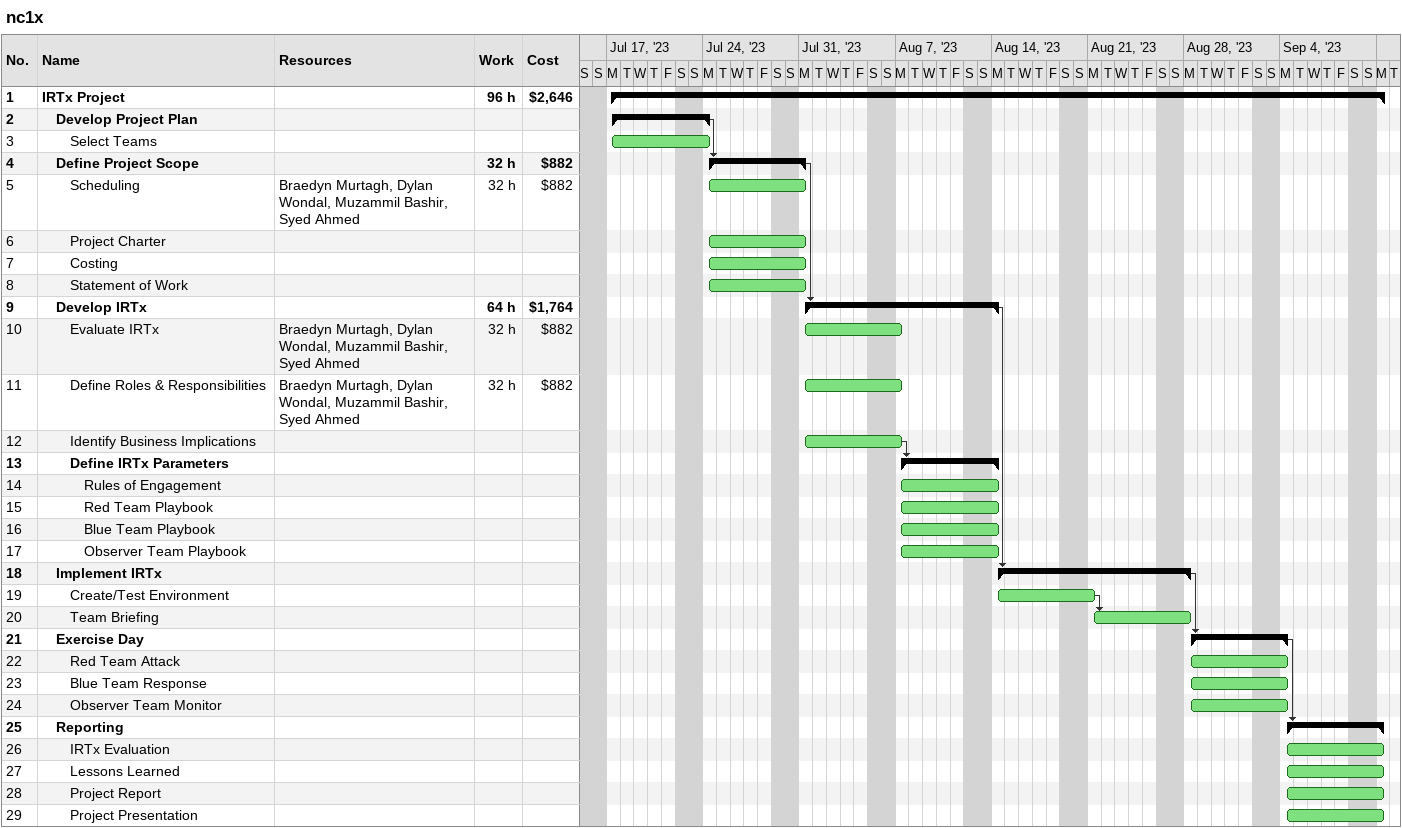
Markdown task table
nc1x

| ID | Level | Task | Start | Finish | Predecessors | Resources | Work (h) | Cost ($) |
|---|---|---|---|---|---|---|---|---|
| 1 | 1 | **IRTx Project** | 2023-07-17 | 2023-09-11 |  |  | 96 | 2646 |
| 2 | 2 | **Develop Project Plan** | 2023-07-17 | 2023-07-24 |  |  |  |  |
| 3 | 3 | Select Teams | 2023-07-17 | 2023-07-24 |  |  |  |  |
| 4 | 2 | **Define Project Scope** | 2023-07-24 | 2023-07-31 | 2 |  | 32 | 882 |
| 5 | 3 | Scheduling | 2023-07-24 | 2023-07-31 |  | Braedyn Murtagh, Dylan Wondal, Muzammil Bashir, Syed Ahmed | 32 | 882 |
| 6 | 3 | Project Charter | 2023-07-24 | 2023-07-31 |  |  |  |  |
| 7 | 3 | Costing | 2023-07-24 | 2023-07-31 |  |  |  |  |
| 8 | 3 | Statement of Work | 2023-07-24 | 2023-07-31 |  |  |  |  |
| 9 | 2 | **Develop IRTx** | 2023-07-31 | 2023-08-14 | 4 |  | 64 | 1764 |
| 10 | 3 | Evaluate IRTx | 2023-07-31 | 2023-08-07 |  | Braedyn Murtagh, Dylan Wondal, Muzammil Bashir, Syed Ahmed | 32 | 882 |
| 11 | 3 | Define Roles & Responsibilities | 2023-07-31 | 2023-08-07 |  | Braedyn Murtagh, Dylan Wondal, Muzammil Bashir, Syed Ahmed | 32 | 882 |
| 12 | 3 | Identify Business Implications | 2023-07-31 | 2023-08-07 |  |  |  |  |
| 13 | 3 | **Define IRTx Parameters** | 2023-08-07 | 2023-08-14 | 12 |  |  |  |
| 14 | 4 | Rules of Engagement | 2023-08-07 | 2023-08-14 |  |  |  |  |
| 15 | 4 | Red Team Playbook | 2023-08-07 | 2023-08-14 |  |  |  |  |
| 16 | 4 | Blue Team Playbook | 2023-08-07 | 2023-08-14 |  |  |  |  |
| 17 | 4 | Observer Team Playbook | 2023-08-07 | 2023-08-14 |  |  |  |  |
| 18 | 2 | **Implement IRTx** | 2023-08-14 | 2023-08-28 | 9 |  |  |  |
| 19 | 3 | Create/Test Environment | 2023-08-14 | 2023-08-21 |  |  |  |  |
| 20 | 3 | Team Briefing | 2023-08-21 | 2023-08-28 | 19 |  |  |  |
| 21 | 2 | **Exercise Day** | 2023-08-28 | 2023-09-04 | 18 |  |  |  |
| 22 | 3 | Red Team Attack | 2023-08-28 | 2023-09-04 |  |  |  |  |
| 23 | 3 | Blue Team Response | 2023-08-28 | 2023-09-04 |  |  |  |  |
| 24 | 3 | Observer Team Monitor | 2023-08-28 | 2023-09-04 |  |  |  |  |
| 25 | 2 | **Reporting** | 2023-09-04 | 2023-09-11 | 21 |  |  |  |
| 26 | 3 | IRTx Evaluation | 2023-09-04 | 2023-09-11 |  |  |  |  |
| 27 | 3 | Lessons Learned | 2023-09-04 | 2023-09-11 |  |  |  |  |
| 28 | 3 | Project Report | 2023-09-04 | 2023-09-11 |  |  |  |  |
| 29 | 3 | Project Presentation | 2023-09-04 | 2023-09-11 |  |  |  |  |
